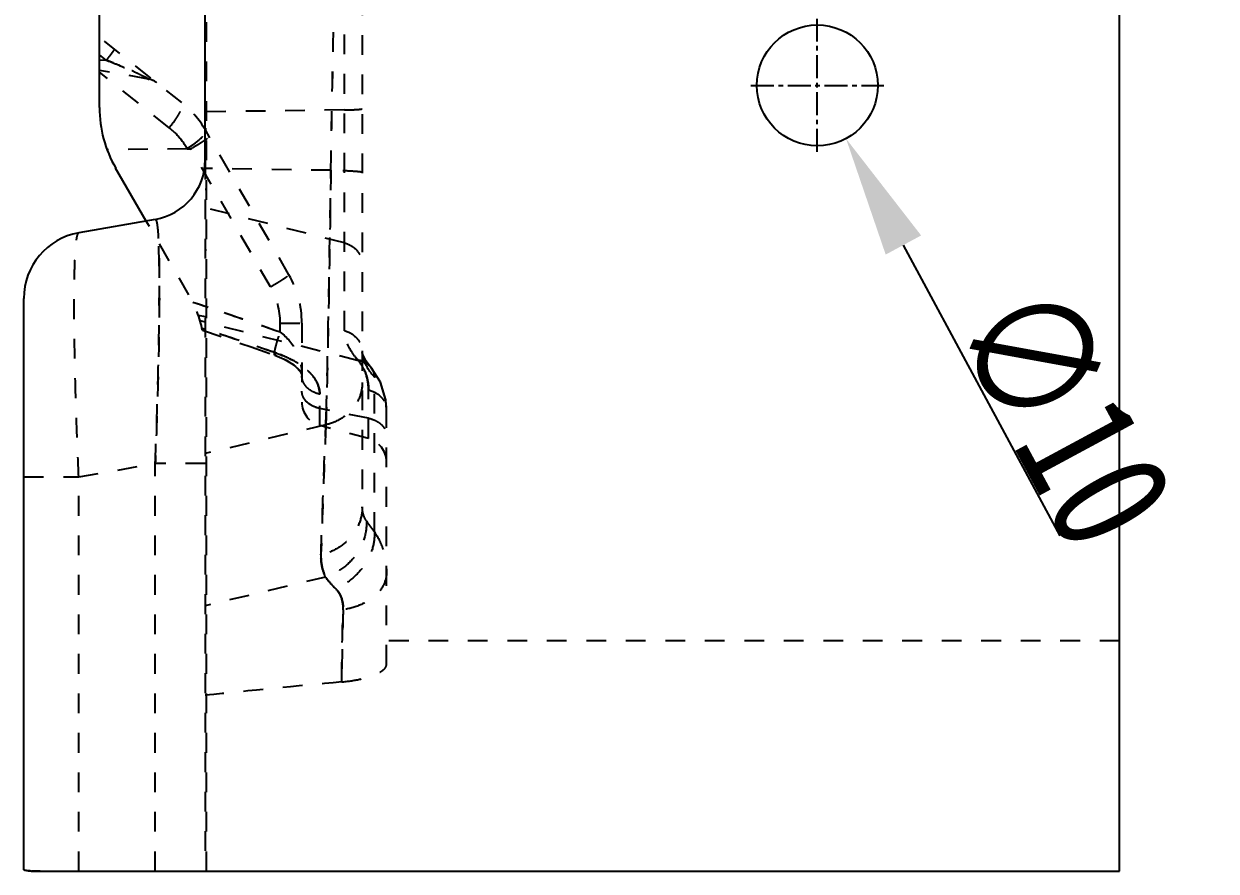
# Model space of a CAD drawing. Header units: millimetres. Extents: x 1937 to 4271, y -9032 to 1737.
# Drawn here: x 3051.9 to 3150.6, y -2631.5 to -2561.4 of the extents above; entities that cross this region are included whole.
import ezdxf

# ---------------------------------------------------------------- set-up
doc = ezdxf.new("R2010")
doc.units = ezdxf.units.MM
doc.header["$LTSCALE"] = 16.335
doc.header["$PDMODE"] = 3
doc.header["$PDSIZE"] = 0.3125
doc.linetypes.add('CENTER', pattern=[0.6, 0.375, -0.075, 0.075, -0.075])
doc.linetypes.add('HIDDEN', pattern=[0.2, 0.1, -0.1])
doc.layers.get('0').update_dxf_attribs({"linetype": 'CONTINUOUS'})
doc.layers.get('Defpoints').update_dxf_attribs({"linetype": 'CONTINUOUS'})
doc.layers.add('DEFAULT_2', color=8, linetype='HIDDEN')
doc.styles.get("Standard").update_dxf_attribs({"font": 'txt', "width": 0.8})
doc.dimstyles.new('副本 ISO-25-1', dxfattribs={"dimtxt": 10, "dimasz": 10, "dimexe": 0, "dimexo": 0, "dimgap": 0, "dimtad": 1, "dimtxsty": 'Standard', "dimcen": 0, "dimclrd": 6, "dimclre": 6, "dimclrt": 4, "dimazin": 0, "dimtfac": 1, "dimtofl": 0, "dimtmove": 0, "dimatfit": 3, "dimfxl": 0, "dimarcsym": 0})

# ---------------------------------------------------------------- blocks, each defined once
blk = doc.blocks.new('*D157')
at = {"color": 6, "lineweight": -2}
blk.add_line((3137.679, -2603.761), (3124.702, -2579.705), dxfattribs=at)
at = {"color": 6}
blk.add_solid([(3126.169, -2578.914), (3123.236, -2580.496), (3119.955, -2570.904)], dxfattribs=at)
at = {"layer": 'Defpoints', "color": 0}
for p in [(3115.207, -2562.103), (3119.955, -2570.904)]:
    blk.add_point(p, dxfattribs=at)
at = {"color": 4, "insert": (3137.965, -2593.76), "char_height": 10, "attachment_point": 5, "rotation": 298.34421}
blk.add_mtext('∅10', dxfattribs=at)

msp = doc.modelspace()

# ---------------------------------------------------------------- linework, layer by layer
at = {"color": 7, "linetype": 'Continuous'}
for p, q in [((3142.581, -2631.503), (3142.581, -2201.503)), ((3066.939, -2572.663), (3066.939, -2272.794)), ((3058.196, -2568.336), (3058.196, -2530.599)), ((3062.065, -2577.718), (3059.535, -2573.336)), ((3062.807, -2577.587), (3056.484, -2578.702)), ((3051.939, -2631.375), (3051.939, -2584.118)), ((3053.294, -2631.503), (3142.581, -2631.503))]:
    msp.add_line(p, q, dxfattribs=at)
at = {"color": 1, "linetype": 'CENTER', "ltscale": 0.310989}
for p, q in [((3117.581, -2572.003), (3117.581, -2561.003)), ((3112.081, -2566.503), (3123.081, -2566.503))]:
    msp.add_line(p, q, dxfattribs=at)
msp.add_circle((3117.581, -2566.503), 5)
at = {"color": 7, "linetype": 'Continuous'}
for centre, radius, start, end in [((3068.196, -2568.336), 10, 180, 210), ((3061.939, -2572.663), 5, 280, 0), ((3057.439, -2584.118), 5.5, 100, 180)]:
    msp.add_arc(centre, radius, start, end, dxfattribs=at)
msp.add_open_spline([(3051.939, -2631.375), (3051.939, -2631.388), (3051.969, -2631.419), (3052.088, -2631.454), (3052.344, -2631.485), (3052.765, -2631.501), (3053.101, -2631.503), (3053.294, -2631.503)], degree=3, knots=[0, 0, 0, 0, 0.028441, 0.080195, 0.271663, 0.581248, 1, 1, 1, 1], dxfattribs=at)
at = {"layer": 'DEFAULT_2', "color": 8, "linetype": 'HIDDEN'}
for p, q in [((3067.039, -2631.503), (3067.039, -2544.89)), ((3079.939, -2546.001), (3079.939, -2601.364)), ((3078.457, -2586.791), (3078.457, -2548.896)), ((3065.006, -2567.926), (3058.196, -2562.512)), ((3058.761, -2564.414), (3058.196, -2563.965)), ((3058.196, -2564.397), (3058.761, -2564.414)), ((3062.256, -2565.972), (3058.196, -2565.256)), ((3063.97, -2570.006), (3058.196, -2565.416)), ((3078.457, -2568.53), (3066.939, -2568.692)), ((3067.039, -2570.122), (3066.939, -2570.122)), ((3073.867, -2582.16), (3066.956, -2570.188)), ((3065.462, -2571.742), (3058.827, -2571.834)), ((3072.344, -2583.16), (3065.75, -2571.738)), ((3066.939, -2572.663), (3066.939, -2631.503)), ((3077.341, -2573.524), (3066.939, -2573.378)), ((3067.039, -2575.122), (3066.939, -2575.122)), ((3078.457, -2579.528), (3066.939, -2576.628)), ((3065.599, -2583.839), (3062.065, -2577.718)), ((3067.039, -2580.122), (3066.939, -2580.122)), ((3066.643, -2584.691), (3065.924, -2584.45)), ((3066.94, -2584.79), (3066.643, -2584.691)), ((3067.187, -2584.874), (3066.94, -2584.79)), ((3066.368, -2585.508), (3066.939, -2585.609)), ((3079.626, -2589.281), (3066.522, -2585.982)), ((3073.148, -2586.16), (3074.939, -2586.16)), ((3073.148, -2586.921), (3073.148, -2586.16)), ((3074.939, -2586.16), (3074.939, -2592.707)), ((3066.681, -2586.583), (3066.768, -2586.611)), ((3066.72, -2586.756), (3070.827, -2588.158)), ((3066.768, -2586.611), (3066.939, -2586.668)), ((3070.745, -2588.13), (3072.696, -2588.809)), ((3072.84, -2588.654), (3072.696, -2588.809)), ((3072.696, -2588.809), (3073.476, -2589.135)), ((3072.696, -2588.809), (3073.67, -2589.236)), ((3072.758, -2588.626), (3072.84, -2588.654)), ((3073.476, -2589.135), (3074.263, -2589.615)), ((3073.67, -2589.236), (3074.42, -2589.741)), ((3074.42, -2589.741), (3074.819, -2590.183)), ((3074.819, -2590.183), (3074.93, -2590.446)), ((3074.934, -2590.455), (3074.939, -2590.524)), ((3080.939, -2603.441), (3080.939, -2590.611)), ((3081.883, -2592.543), (3081.448, -2591.071)), ((3076.421, -2594.639), (3076.421, -2592.05)), ((3080.457, -2595.72), (3080.457, -2591.704)), ((3080.457, -2594.034), (3076.421, -2593.228)), ((3081.939, -2614.42), (3081.939, -2593.337)), ((3076.922, -2594.578), (3066.939, -2596.962)), ((3080.457, -2595.72), (3076.421, -2594.639)), ((3076.914, -2594.771), (3076.919, -2594.658)), ((3076.919, -2594.658), (3076.922, -2594.578)), ((3056.484, -2598.891), (3062.807, -2597.776)), ((3066.939, -2597.776), (3062.807, -2597.776)), ((3062.807, -2631.503), (3062.807, -2597.776)), ((3051.939, -2598.891), (3056.484, -2598.891)), ((3056.484, -2631.503), (3056.484, -2598.891)), ((3076.901, -2607.173), (3066.939, -2609.551)), ((3142.581, -2612.453), (3081.939, -2612.453))]:
    msp.add_line(p, q, dxfattribs=at)
for points in [[(3080.582, -2589.743), (3080.245, -2589.306), (3079.966, -2588.755), (3079.939, -2588.604)], [(3080.261, -2589.329), (3079.969, -2588.767), (3079.939, -2588.605)], [(3074.263, -2589.615), (3074.757, -2590.092), (3074.928, -2590.424), (3074.939, -2590.527)], [(3081.939, -2593.334), (3081.877, -2592.504), (3081.439, -2591.052), (3080.634, -2589.804)]]:
    msp.add_lwpolyline(points, dxfattribs=at)
for centre, radius, start, end in [((-3527.483, -2451.302), 6605.955, 358.9398679, 359.1014971), ((-3473.463, -2452.226), 6551.926, 358.9392014, 359.1021635), ((3051.192, -2585.228), 22.147, 68.49676, 70.01424), ((3061.995, -2567.449), 1.5, 51.51761, 80), ((3060.027, -2574.188), 8, 30, 51.51724), ((3048.3, -2541.834), 34.623, 300.26453, 301.43644), ((3066.939, -2586.16), 8, 0, 30), ((3067.149, -2586.159), 5.999, 359.99847, 30.00153), ((3056.939, -2588.839), 10, 12.02037, 30), ((2894.964, -3095.922), 539.288, 70.7066, 71.51778), ((2898.895, -3084.542), 527.249, 70.70113, 71.38608), ((2877.689, -3158.565), 602.397, 71.097622, 71.715623), ((2878.047, -3157.503), 601.276, 71.105339, 71.690361), ((3085.115, -2584.463), 7.303, 218.25014, 220.84716), ((3075.127, -2593.095), 5.898, 40.29037, 40.82069), ((3079.399, -2590.929), 1.701, 79.21804, 83.53457), ((3076.524, -2591.743), 3.96, 29.93925, 38.44586), ((3079.431, -2590.961), 1.691, 71.89106, 83.37743), ((3079.408, -2590.885), 1.656, 70.62188, 79.23953), ((3076.704, -2591.635), 3.75, 26.29141, 29.87264), ((3079.51, -2590.676), 1.421, 30.76322, 41.07833), ((3075.687, -2594.924), 6.796, 38.84503, 39.39221), ((3076.939, -2592.707), 2, 180, 255), ((2849.33, -2586.994), 227.718, 358.09151, 358.28913), ((3079.939, -2597.652), 2, 0, 75), ((3088.167, -2597.494), 9.36, 212.513, 219.44957), ((3088.101, -2597.542), 9.279, 212.48271, 219.47984), ((3145.745, -3363.981), 751.171, 95.156384, 96.022004), ((3052.874, -2623.705), 7.793, 266.96646, 267.70792)]:
    msp.add_arc(centre, radius, start, end, dxfattribs=at)
for points, knots in [([(3059.434, -2563.497), (3059.436, -2563.498), (3059.432, -2563.507), (3059.421, -2563.53), (3059.387, -2563.582), (3059.332, -2563.662), (3059.252, -2563.772), (3059.152, -2563.906), (3058.987, -2564.124), (3058.854, -2564.295), (3058.761, -2564.414)], [0, 0, 0, 0, 0.005641, 0.019646, 0.07366, 0.161503, 0.281087, 0.429104, 0.601981, 1, 1, 1, 1]), ([(3058.761, -2564.414), (3059.097, -2564.536), (3060.285, -2565.003), (3061.438, -2565.553), (3062.256, -2565.972)], [0, 0, 0, 0, 0.279915, 1, 1, 1, 1]), ([(3062.256, -2565.972), (3062.415, -2566.053), (3061.699, -2565.688), (3061.422, -2565.556), (3060.84, -2565.277), (3060.17, -2564.974), (3059.597, -2564.735), (3059.31, -2564.622)], [0, 0, 0, 0, 0.165011, 0.294824, 0.43192, 0.714461, 1, 1, 1, 1]), ([(3063.97, -2570.006), (3064.153, -2569.792), (3064.405, -2569.463), (3064.693, -2569.016), (3064.863, -2568.712), (3064.985, -2568.436), (3065.064, -2568.195), (3065.076, -2567.982), (3065.006, -2567.926)], [0, 0, 0, 0, 0.352273, 0.517038, 0.664644, 0.789387, 0.887252, 1, 1, 1, 1]), ([(3078.457, -2568.53), (3078.654, -2568.528), (3078.938, -2568.521), (3079.294, -2568.507), (3079.513, -2568.495), (3079.685, -2568.481), (3079.821, -2568.467), (3079.889, -2568.452), (3079.939, -2568.44), (3079.939, -2568.429)], [0, 0, 0, 0, 0.397699, 0.570023, 0.71746, 0.836583, 0.92426, 0.978654, 1, 1, 1, 1]), ([(3065.462, -2571.742), (3065.175, -2571.246), (3064.696, -2570.632), (3064.121, -2570.126), (3063.97, -2570.006)], [0, 0, 0, 0, 0.748704, 1, 1, 1, 1]), ([(3063.97, -2570.006), (3064.121, -2570.126), (3064.696, -2570.632), (3065.177, -2571.245), (3065.464, -2571.742)], [0, 0, 0, 0, 0.251245, 1, 1, 1, 1]), ([(3065.433, -2571.703), (3065.662, -2571.574), (3066.078, -2571.309), (3066.532, -2570.944), (3066.799, -2570.651), (3066.941, -2570.453), (3067, -2570.266), (3066.956, -2570.188)], [0, 0, 0, 0, 0.353582, 0.660463, 0.782788, 0.879816, 1, 1, 1, 1]), ([(3066.925, -2570.455), (3066.931, -2570.443), (3066.953, -2570.398), (3066.968, -2570.351), (3066.974, -2570.316)], [0, 0, 0, 0, 0.279221, 1, 1, 1, 1]), ([(3066.974, -2570.316), (3066.976, -2570.304), (3066.98, -2570.261), (3066.971, -2570.215), (3066.956, -2570.188)], [0, 0, 0, 0, 0.278668, 1, 1, 1, 1]), ([(3065.75, -2571.738), (3065.954, -2571.619), (3066.247, -2571.444), (3066.614, -2571.216), (3066.842, -2571.071), (3067.026, -2570.947), (3067.158, -2570.853), (3067.237, -2570.789), (3067.268, -2570.756), (3067.275, -2570.742), (3067.273, -2570.738)], [0, 0, 0, 0, 0.387236, 0.559308, 0.708872, 0.830983, 0.921716, 0.977962, 0.992926, 1, 1, 1, 1]), ([(3066.358, -2571.375), (3066.416, -2571.339), (3066.617, -2571.215), (3066.817, -2571.087), (3066.958, -2570.993)], [0, 0, 0, 0, 0.284866, 1, 1, 1, 1]), ([(3077.341, -2573.524), (3077.277, -2577.628), (3077.183, -2583.41), (3077.038, -2590.428), (3076.963, -2593.342), (3076.922, -2594.578)], [0, 0, 0, 0, 0.584703, 0.823798, 1, 1, 1, 1]), ([(3076.947, -2593.793), (3077.033, -2590.907), (3077.168, -2584.15), (3077.281, -2577.393), (3077.341, -2573.524)], [0, 0, 0, 0, 0.427344, 1, 1, 1, 1]), ([(3079.939, -2573.701), (3079.939, -2573.696), (3079.918, -2573.687), (3079.887, -2573.679), (3079.826, -2573.668), (3079.705, -2573.652), (3079.497, -2573.632), (3079.19, -2573.609), (3078.809, -2573.586), (3078.364, -2573.564), (3077.867, -2573.542), (3077.52, -2573.53), (3077.341, -2573.524)], [0, 0, 0, 0, 0.005891, 0.019936, 0.042623, 0.07394, 0.161793, 0.281078, 0.428771, 0.601039, 0.793453, 1, 1, 1, 1]), ([(3062.807, -2577.587), (3062.844, -2577.581), (3062.892, -2577.678), (3062.922, -2577.79), (3062.956, -2577.955), (3062.985, -2578.16), (3063.025, -2578.531), (3063.066, -2579.11), (3063.103, -2579.941), (3063.13, -2580.947), (3063.146, -2582.121), (3063.153, -2583.984), (3063.13, -2586.629), (3063.062, -2590.101), (3062.955, -2593.866), (3062.86, -2596.457), (3062.807, -2597.776)], [0, 0, 0, 0, 0.00548, 0.011261, 0.019297, 0.029634, 0.042278, 0.074443, 0.115639, 0.165537, 0.223713, 0.289595, 0.441764, 0.615747, 0.80435, 1, 1, 1, 1]), ([(3056.484, -2598.891), (3056.425, -2597.581), (3056.321, -2595.013), (3056.203, -2591.282), (3056.129, -2587.843), (3056.104, -2585.22), (3056.112, -2583.365), (3056.129, -2582.19), (3056.159, -2581.174), (3056.199, -2580.329), (3056.25, -2579.659), (3056.309, -2579.173), (3056.37, -2578.879), (3056.429, -2578.742), (3056.466, -2578.705), (3056.484, -2578.702)], [0, 0, 0, 0, 0.194223, 0.38098, 0.553089, 0.704018, 0.769675, 0.827928, 0.878254, 0.920199, 0.953423, 0.977693, 0.992951, 0.997352, 1, 1, 1, 1]), ([(3062.807, -2597.776), (3062.883, -2595.892), (3063.01, -2592.267), (3063.128, -2587.192), (3063.161, -2582.964), (3063.128, -2580.477), (3063.08, -2579.441)], [0, 0, 0, 0, 0.308442, 0.593222, 0.830445, 1, 1, 1, 1]), ([(3078.457, -2579.528), (3078.665, -2579.581), (3079.065, -2579.75), (3079.551, -2580.173), (3079.865, -2580.724), (3079.939, -2581.139), (3079.939, -2581.343)], [0, 0, 0, 0, 0.256477, 0.508757, 0.756119, 1, 1, 1, 1]), ([(3072.344, -2583.16), (3072.548, -2583.041), (3072.841, -2582.866), (3073.208, -2582.638), (3073.436, -2582.492), (3073.62, -2582.369), (3073.752, -2582.275), (3073.831, -2582.21), (3073.862, -2582.178), (3073.869, -2582.163), (3073.867, -2582.16)], [0, 0, 0, 0, 0.386785, 0.559367, 0.708982, 0.831117, 0.921599, 0.977867, 0.99291, 1, 1, 1, 1]), ([(3072.696, -2588.809), (3072.679, -2588.803), (3072.665, -2588.734), (3072.675, -2588.628), (3072.703, -2588.447), (3072.755, -2588.217), (3072.828, -2587.936), (3072.955, -2587.497), (3073.067, -2587.155), (3073.148, -2586.921)], [0, 0, 0, 0, 0.026882, 0.085579, 0.177453, 0.300206, 0.449533, 0.620638, 1, 1, 1, 1]), ([(3073.148, -2586.921), (3073.74, -2587.334), (3074.651, -2588.468), (3074.939, -2589.861), (3074.939, -2590.517)], [0, 0, 0, 0, 0.523528, 1, 1, 1, 1]), ([(3078.457, -2586.791), (3078.665, -2586.843), (3079.065, -2587.013), (3079.551, -2587.436), (3079.865, -2587.987), (3079.939, -2588.402), (3079.939, -2588.606)], [0, 0, 0, 0, 0.256477, 0.508757, 0.756119, 1, 1, 1, 1]), ([(3079.59, -2589.24), (3079.412, -2589.033), (3078.856, -2588.323), (3078.457, -2587.427), (3078.457, -2586.791)], [0, 0, 0, 0, 0.300077, 1, 1, 1, 1]), ([(3076.421, -2592.05), (3076.421, -2591.707), (3076.22, -2590.962), (3075.43, -2590.015), (3074.266, -2589.224), (3073.341, -2588.826), (3072.84, -2588.654)], [0, 0, 0, 0, 0.197172, 0.424732, 0.695047, 1, 1, 1, 1]), ([(3072.84, -2588.654), (3072.958, -2588.695), (3073.417, -2588.862), (3073.865, -2589.064), (3074.186, -2589.235)], [0, 0, 0, 0, 0.255233, 1, 1, 1, 1]), ([(3079.939, -2588.606), (3079.939, -2588.932), (3080.177, -2589.686), (3080.647, -2590.291), (3080.939, -2590.611)], [0, 0, 0, 0, 0.429079, 1, 1, 1, 1]), ([(3075.403, -2590.073), (3075.447, -2590.113), (3075.614, -2590.271), (3075.768, -2590.442), (3075.872, -2590.576)], [0, 0, 0, 0, 0.259452, 1, 1, 1, 1]), ([(3079.59, -2589.24), (3079.781, -2589.261), (3080.152, -2589.367), (3080.46, -2589.603), (3080.582, -2589.743)], [0, 0, 0, 0, 0.509437, 1, 1, 1, 1]), ([(3079.626, -2589.281), (3079.821, -2589.304), (3080.2, -2589.414), (3080.512, -2589.659), (3080.634, -2589.804)], [0, 0, 0, 0, 0.509413, 1, 1, 1, 1]), ([(3080.457, -2591.704), (3080.457, -2591.266), (3080.325, -2590.39), (3079.892, -2589.617), (3079.626, -2589.281)], [0, 0, 0, 0, 0.505451, 1, 1, 1, 1]), ([(3080.066, -2589.974), (3080.187, -2590.219), (3080.313, -2590.566), (3080.385, -2590.924), (3080.401, -2591.016)], [0, 0, 0, 0, 0.746666, 1, 1, 1, 1]), ([(3080.939, -2590.611), (3080.887, -2590.554), (3080.696, -2590.337), (3080.52, -2590.107), (3080.404, -2589.929)], [0, 0, 0, 0, 0.266895, 1, 1, 1, 1]), ([(3080.582, -2589.742), (3080.684, -2589.86), (3080.853, -2590.136), (3080.926, -2590.451), (3080.939, -2590.611)], [0, 0, 0, 0, 0.493485, 1, 1, 1, 1]), ([(3080.634, -2589.804), (3080.684, -2589.862), (3080.866, -2590.116), (3080.961, -2590.428), (3080.98, -2590.661)], [0, 0, 0, 0, 0.247321, 1, 1, 1, 1]), ([(3080.634, -2589.804), (3080.684, -2589.862), (3080.866, -2590.116), (3080.961, -2590.428), (3080.98, -2590.661)], [0, 0, 0, 0, 0.24732, 1, 1, 1, 1]), ([(3076.421, -2592.05), (3076.217, -2592.006), (3075.828, -2591.869), (3075.342, -2591.52), (3075.019, -2591.056), (3074.94, -2590.697), (3074.939, -2590.524)], [0, 0, 0, 0, 0.274622, 0.533154, 0.772997, 1, 1, 1, 1]), ([(3075.126, -2591.188), (3075.097, -2591.137), (3074.992, -2590.931), (3074.941, -2590.698), (3074.939, -2590.527)], [0, 0, 0, 0, 0.257097, 1, 1, 1, 1]), ([(3075.872, -2590.576), (3076.042, -2590.796), (3076.317, -2591.261), (3076.421, -2591.796), (3076.421, -2592.05)], [0, 0, 0, 0, 0.522473, 1, 1, 1, 1]), ([(3079.939, -2591.075), (3079.939, -2591.473), (3079.789, -2592.284), (3079.142, -2593.352), (3078.153, -2594.165), (3077.344, -2594.481), (3076.922, -2594.578)], [0, 0, 0, 0, 0.240308, 0.485346, 0.738596, 1, 1, 1, 1]), ([(3080.401, -2591.016), (3080.41, -2591.072), (3080.443, -2591.3), (3080.457, -2591.531), (3080.457, -2591.704)], [0, 0, 0, 0, 0.246072, 1, 1, 1, 1]), ([(3081.939, -2593.337), (3081.939, -2592.857), (3081.779, -2591.885), (3081.283, -2591.037), (3080.98, -2590.661)], [0, 0, 0, 0, 0.498606, 1, 1, 1, 1]), ([(3076.421, -2593.228), (3076.217, -2593.187), (3075.83, -2593.059), (3075.344, -2592.731), (3075.019, -2592.294), (3074.939, -2591.951), (3074.939, -2591.788)], [0, 0, 0, 0, 0.281409, 0.542419, 0.779499, 1, 1, 1, 1]), ([(3075.126, -2592.418), (3075.096, -2592.369), (3074.991, -2592.175), (3074.939, -2591.951), (3074.939, -2591.788)], [0, 0, 0, 0, 0.259213, 1, 1, 1, 1]), ([(3080.457, -2591.704), (3080.855, -2591.795), (3081.43, -2592.099), (3081.862, -2592.771), (3081.939, -2593.15), (3081.939, -2593.334)], [0, 0, 0, 0, 0.521176, 0.765217, 1, 1, 1, 1]), ([(3076.421, -2593.228), (3076.152, -2593.174), (3075.654, -2592.991), (3075.256, -2592.626), (3075.126, -2592.418)], [0, 0, 0, 0, 0.528542, 1, 1, 1, 1]), ([(3080.457, -2594.034), (3080.661, -2594.074), (3081.048, -2594.202), (3081.534, -2594.53), (3081.859, -2594.967), (3081.939, -2595.31), (3081.939, -2595.474)], [0, 0, 0, 0, 0.281409, 0.542419, 0.779499, 1, 1, 1, 1]), ([(3076.922, -2594.578), (3076.886, -2595.475), (3076.741, -2599.059), (3076.606, -2602.644), (3076.521, -2605.333)], [0, 0, 0, 0, 0.250192, 1, 1, 1, 1]), ([(3076.521, -2605.333), (3076.549, -2604.453), (3076.668, -2600.932), (3076.807, -2597.412), (3076.914, -2594.771)], [0, 0, 0, 0, 0.249755, 1, 1, 1, 1]), ([(3079.939, -2601.364), (3079.939, -2601.814), (3079.769, -2602.733), (3079.036, -2603.941), (3077.915, -2604.862), (3076.999, -2605.222), (3076.521, -2605.333)], [0, 0, 0, 0, 0.239991, 0.484975, 0.738376, 1, 1, 1, 1]), ([(3080.274, -2602.525), (3080.166, -2602.355), (3079.993, -2601.979), (3079.939, -2601.569), (3079.939, -2601.364)], [0, 0, 0, 0, 0.495072, 1, 1, 1, 1]), ([(3080.274, -2602.525), (3080.303, -2603.014), (3080.174, -2604.028), (3079.473, -2605.405), (3078.351, -2606.518), (3077.401, -2607.006), (3076.901, -2607.173)], [0, 0, 0, 0, 0.239615, 0.487373, 0.742178, 1, 1, 1, 1]), ([(3080.274, -2602.525), (3080.303, -2603.014), (3080.174, -2604.028), (3079.473, -2605.405), (3078.351, -2606.518), (3077.401, -2607.006), (3076.901, -2607.173)], [0, 0, 0, 0, 0.239612, 0.487371, 0.742177, 1, 1, 1, 1]), ([(3080.939, -2603.441), (3080.965, -2603.905), (3080.834, -2604.881), (3080.171, -2606.227), (3079.119, -2607.376), (3078.223, -2607.937), (3077.744, -2608.151)], [0, 0, 0, 0, 0.232027, 0.479632, 0.738437, 1, 1, 1, 1]), ([(3080.939, -2603.441), (3081.27, -2603.907), (3081.794, -2604.998), (3081.939, -2606.192), (3081.939, -2606.806)], [0, 0, 0, 0, 0.48215, 1, 1, 1, 1]), ([(3076.521, -2605.333), (3076.511, -2605.651), (3076.562, -2606.286), (3076.766, -2606.891), (3076.901, -2607.173)], [0, 0, 0, 0, 0.504274, 1, 1, 1, 1]), ([(3076.901, -2607.173), (3076.766, -2606.891), (3076.562, -2606.286), (3076.511, -2605.651), (3076.521, -2605.333)], [0, 0, 0, 0, 0.495725, 1, 1, 1, 1]), ([(3081.939, -2606.806), (3081.939, -2607.163), (3081.741, -2607.923), (3080.941, -2608.857), (3079.768, -2609.544), (3078.845, -2609.798), (3078.354, -2609.877)], [0, 0, 0, 0, 0.210245, 0.442365, 0.706934, 1, 1, 1, 1]), ([(3076.901, -2607.173), (3076.954, -2607.252), (3077.211, -2607.598), (3077.508, -2607.913), (3077.744, -2608.151)], [0, 0, 0, 0, 0.220327, 1, 1, 1, 1]), ([(3077.744, -2608.151), (3077.66, -2608.066), (3077.36, -2607.757), (3077.075, -2607.431), (3076.901, -2607.173)], [0, 0, 0, 0, 0.278183, 1, 1, 1, 1]), ([(3077.744, -2608.151), (3077.952, -2608.36), (3078.295, -2608.91), (3078.365, -2609.548), (3078.354, -2609.877)], [0, 0, 0, 0, 0.472519, 1, 1, 1, 1]), ([(3078.354, -2609.877), (3078.365, -2609.548), (3078.295, -2608.91), (3077.952, -2608.36), (3077.744, -2608.151)], [0, 0, 0, 0, 0.527481, 1, 1, 1, 1]), ([(3078.354, -2609.877), (3078.339, -2610.324), (3078.281, -2612.314), (3078.25, -2614.306), (3078.234, -2615.85)], [0, 0, 0, 0, 0.224424, 1, 1, 1, 1]), ([(3078.234, -2615.85), (3078.239, -2615.309), (3078.264, -2613.318), (3078.306, -2611.327), (3078.354, -2609.877)], [0, 0, 0, 0, 0.271479, 1, 1, 1, 1]), ([(3078.234, -2615.85), (3078.732, -2615.805), (3079.638, -2615.673), (3080.677, -2615.388), (3081.326, -2615.092), (3081.709, -2614.854), (3081.939, -2614.589), (3081.939, -2614.42)], [0, 0, 0, 0, 0.363565, 0.663784, 0.782118, 0.876863, 1, 1, 1, 1]), ([(3052.098, -2631.451), (3052.057, -2631.444), (3052.003, -2631.436), (3051.939, -2631.395), (3051.939, -2631.375)], [0, 0, 0, 0, 0.679304, 1, 1, 1, 1]), ([(3052.461, -2631.487), (3052.425, -2631.486), (3052.303, -2631.478), (3052.181, -2631.467), (3052.098, -2631.451)], [0, 0, 0, 0, 0.301441, 1, 1, 1, 1]), ([(3053.294, -2631.503), (3053.225, -2631.503), (3052.981, -2631.503), (3052.737, -2631.499), (3052.562, -2631.492)], [0, 0, 0, 0, 0.281626, 1, 1, 1, 1])]:
    msp.add_open_spline(points, degree=3, knots=knots, dxfattribs=at)
for points in [[(3065.455, -2571.742), (3065.553, -2571.739), (3065.652, -2571.739), (3065.75, -2571.738)], [(3079.957, -2589.324), (3080.061, -2589.36), (3080.162, -2589.408), (3080.256, -2589.466)], [(3080.256, -2589.466), (3080.377, -2589.541), (3080.488, -2589.635), (3080.582, -2589.742)]]:
    msp.add_open_spline(points, degree=3, dxfattribs=at)

# ---------------------------------------------------------------- dimensions: what is measured, and where the dimension line sits
dim = msp.add_diameter_dim_2p(p1=(3115.207, -2562.103), p2=(3119.955, -2570.904), dimstyle='副本 ISO-25-1', override={"dimfxl": 1.25, "dimarcsym": 1})
dim.commit()
dim.dimension.update_dxf_attribs({"geometry": '*D157', "text_midpoint": (3137.965, -2593.76)})

doc.saveas('drawing.dxf')
